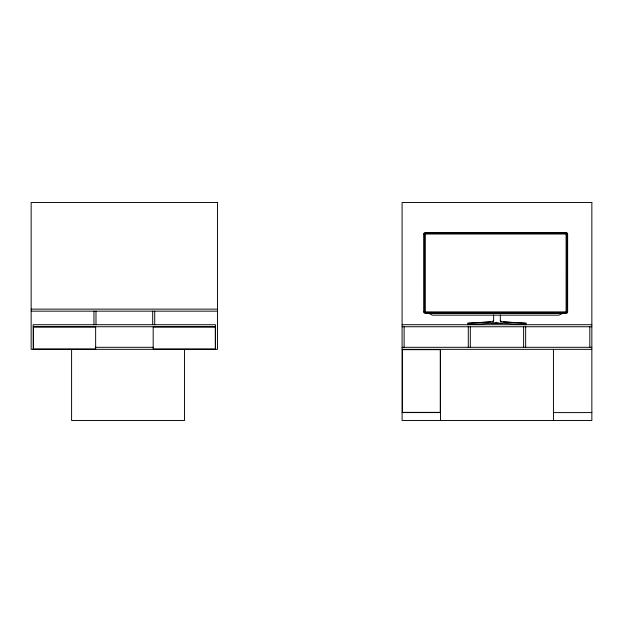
<?xml version="1.0" encoding="UTF-8"?>
<svg xmlns="http://www.w3.org/2000/svg" width="623" height="623" viewBox="0 0 623 623"><rect width="100%" height="100%" fill="white"/><g stroke="black" fill="none" stroke-linecap="round" stroke-linejoin="round"><path stroke-width="0.93" d="M423.796 233.905L423.796 312.006M425.322 234.139L425.322 311.819M566.097 311.819L566.105 234.139M492.614 321.663L493.626 320.713L493.626 314.942M493.603 320.861L492.092 321.616M502.076 323.275L491.859 323.275L498.455 323.002M491.033 321.842L467.624 323.275L491.352 321.889M425.4 234.022L566.019 234.022M566.019 311.889L425.4 311.889M467.624 324.715L494 323.096M495.48 323.002L496.967 322.909M31.15 309.125L217.52 309.125M31.15 311.157L217.52 311.157M502.839 321.842L526.31 323.275L502.582 321.889M402.092 324.715L591.85 324.715M33.183 326.748L215.488 326.748M402.092 326.748L591.85 326.748M95.241 347.307L153.429 347.307M402.092 347.307L591.85 347.307M402.092 349.339L591.85 349.339M402.092 412.59L440.492 412.59M553.442 412.59L591.85 412.59M499.942 323.096L526.31 324.715M501.499 321.507L500.292 320.752L501.328 321.663M500.331 320.853L500.316 314.942M589.817 326.748L589.817 347.307M567.062 234.108L567.062 311.812M553.442 349.339L553.442 420.502M525.656 326.748L525.656 347.307M523.624 326.748L523.624 347.307M470.31 326.748L470.31 347.307M468.278 326.748L468.278 347.307M440.492 349.339L440.492 420.502M404.125 326.748L404.125 347.307M215.488 349.339L215.488 324.715L33.183 324.715L33.183 349.339M184.54 349.339L184.54 420.502L71.59 420.502L71.59 349.339M154.722 311.157L154.722 324.715M152.69 311.157L152.69 324.715M95.989 311.157L95.989 324.715M93.948 311.157L93.948 324.715M567.078 234.108A1.028 1.028 0 0 0 566.011 233.119L425.408 233.103A1.028 1.028 0 0 0 424.341 234.108L424.356 311.812A1.028 1.028 0 0 0 425.408 312.801L566.011 312.816A1.028 1.028 0 0 0 567.078 311.812M423.78 312.014A1.604 1.604 0 0 0 425.205 313.338L566.221 313.353A1.604 1.604 0 0 0 567.646 312.014L567.631 233.905A1.604 1.604 0 0 0 566.221 232.574L425.205 232.566A1.604 1.604 0 0 0 423.78 233.905M563.099 313.198L558.924 315.16L432.487 315.16L428.313 313.198L563.099 313.198M217.52 202.498L31.15 202.498L31.15 349.339L217.52 349.339L217.52 202.498M591.85 202.498L402.092 202.498L402.092 420.502L591.85 420.502L591.85 202.498M95.646 326.974L33.525 326.974L33.525 348.997L95.646 348.997L95.646 326.974M215.301 326.974L153.18 326.974L153.18 348.997L215.301 348.997L215.301 326.974M440.266 349.674L402.427 349.674L402.427 412.364L440.266 412.364L440.266 349.674"/></g></svg>
